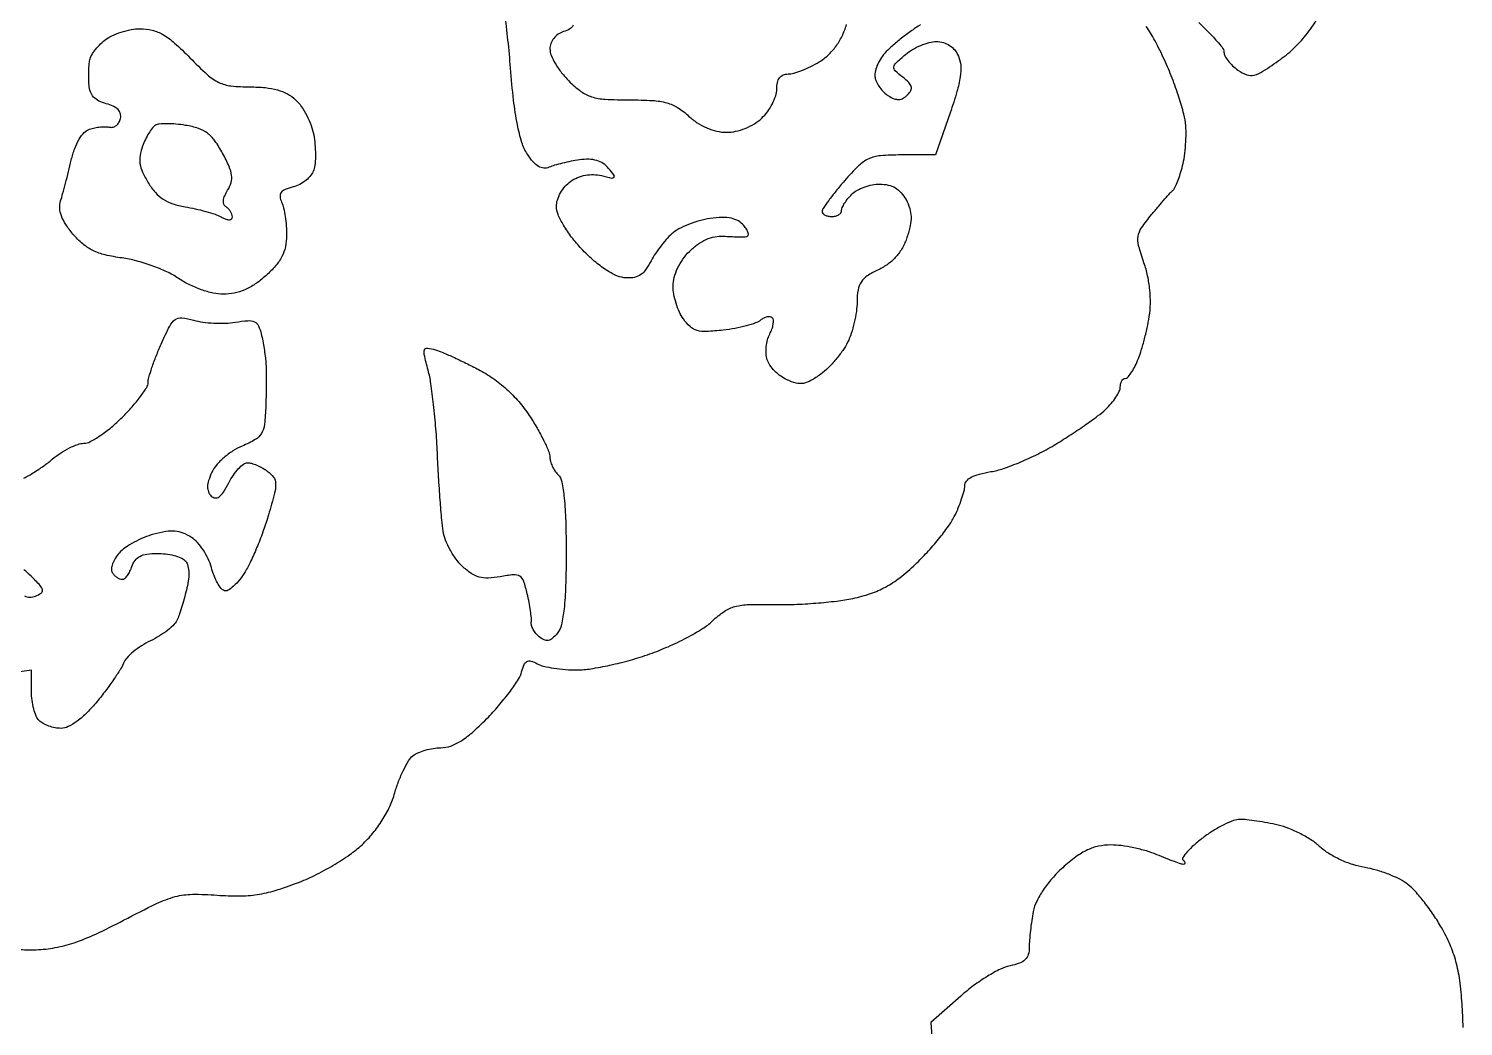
# Model space of a CAD drawing. Extents: x 0 to 102, y 0 to 135.
# Drawn here: x 67.47 to 86.2, y 31.89 to 44.92 of the extents above; entities that cross this region are included whole.
import ezdxf

# ---------------------------------------------------------------- set-up
doc = ezdxf.new("R2010")
doc.units = 0
doc.header["$MEASUREMENT"] = 0

msp = doc.modelspace()

# ---------------------------------------------------------------- linework, layer by layer
for points in [[(67.368631, 32.897348, 0.025599), (67.571353, 32.894774, 0.036553), (67.821606, 32.922808, 0.03525), (68.068254, 32.98713, 0.027796), (68.349765, 33.099946, 0.011854), (68.713453, 33.280333, -0.008517), (69.144491, 33.497721, -0.047106), (69.38772, 33.588146, -0.062854), (69.611864, 33.618877, -0.022293), (69.935962, 33.607896, 0.020772), (70.222256, 33.597324, 0.036573), (70.458162, 33.615701, 0.035363), (70.694178, 33.668863, 0.018045), (70.981943, 33.766895, 0.024647), (71.206097, 33.865307, 0.017728), (71.446223, 33.996002, 0.017971), (71.666309, 34.137017, 0.036506), (71.82619, 34.265976, 0.032364), (71.967937, 34.416804, 0.031652), (72.090178, 34.585744, 0.032462), (72.187161, 34.764037, 0.03914), (72.253431, 34.942776, -0.021867), (72.304011, 35.095133, -0.022678), (72.367172, 35.240608, -0.023112), (72.433075, 35.360905, -0.08457), (72.489941, 35.42625, -0.068205), (72.556183, 35.466838, -0.032687), (72.650125, 35.500936, -0.031654), (72.754491, 35.524224, -0.039083), (72.853821, 35.532, 0.087744), (72.984714, 35.555148, 0.056083), (73.123344, 35.6242, 0.040746), (73.281562, 35.745889, 0.01694), (73.475035, 35.93385, 0.015617), (73.626539, 36.101537, 0.017235), (73.76217, 36.273072, 0.016849), (73.86742, 36.426625, 0.079474), (73.909727, 36.524347, -0.036366), (73.941252, 36.618637, -0.175596), (73.978877, 36.659595, -0.197792), (74.031053, 36.664283, -0.04765), (74.112782, 36.630097, 0.064328), (74.196684, 36.598236, 0.019928), (74.329428, 36.572075, 0.019564), (74.481643, 36.554398, 0.020348), (74.632788, 36.548984, 0.038277), (74.813087, 36.563694, 0.014407), (75.062089, 36.610739, 0.014173), (75.331308, 36.677732, 0.016748), (75.581528, 36.756707, 0.019129), (75.822293, 36.852166, 0.017367), (76.063098, 36.968623, 0.017686), (76.271172, 37.087912, 0.052062), (76.401353, 37.188937, -0.041037), (76.554079, 37.312935, -0.085867), (76.69287, 37.376354, -0.058509), (76.876997, 37.40238, -0.011332), (77.213626, 37.402674, 0.014609), (77.466559, 37.404552, 0.010274), (77.750691, 37.420819, 0.010379), (78.022176, 37.447646, 0.021327), (78.232978, 37.482076, 0.030503), (78.465148, 37.545216, 0.043381), (78.660881, 37.631041, 0.041059), (78.846574, 37.753235, 0.023817), (79.048931, 37.927767, 0.017334), (79.201569, 38.083052, 0.014697), (79.352023, 38.257123, 0.014947), (79.479742, 38.423926, 0.03969), (79.557403, 38.552249, 0.017219), (79.609383, 38.665451, 0.017349), (79.65331, 38.781682, 0.01744), (79.684454, 38.885382, 0.06431), (79.6932, 38.953099, -0.178813), (79.715386, 39.013152, -0.091916), (79.778617, 39.064254, -0.059696), (79.884027, 39.106007, -0.024837), (80.034028, 39.137701, 0.042755), (80.198363, 39.178618, 0.016761), (80.416919, 39.261631, 0.016446), (80.648573, 39.367706, 0.019702), (80.858878, 39.483059, 0.008522), (81.058146, 39.607475, 0.008084), (81.256634, 39.740762, 0.008062), (81.428352, 39.8643, 0.028028), (81.53325, 39.951906, 0.028607), (81.606101, 40.028287, 0.030992), (81.667685, 40.110555, 0.032598), (81.710993, 40.186998, 0.113047), (81.7236, 40.242047, -0.055069), (81.72834, 40.28495, -0.074678), (81.742385, 40.321255, -0.094168), (81.76315, 40.34561, -0.170891), (81.787548, 40.3542, 0.212644), (81.818174, 40.367842, 0.030955), (81.861582, 40.422541, 0.030525), (81.907471, 40.497743, 0.021792), (81.949779, 40.58685, 0.024326), (81.991326, 40.700292, 0.011038), (82.03509, 40.852285, 0.0109), (82.074285, 41.014932, 0.014686), (82.102183, 41.163757, 0.034718), (82.116772, 41.331933, 0.028801), (82.109502, 41.511493, 0.028291), (82.081273, 41.6926, 0.03016), (82.03316, 41.865445, -0.016716), (81.963606, 42.091603, -0.105885), (81.957152, 42.211125, -0.112921), (82.000587, 42.319269, -0.020163), (82.132696, 42.494088, -0.003459), (82.221759, 42.601044, -0.00445), (82.305177, 42.698057, -0.00343), (82.376291, 42.778172, -0.038285), (82.407163, 42.8076, 0.10833), (82.431297, 42.838059, 0.015014), (82.464704, 42.912028, 0.016617), (82.499204, 43.003423, 0.013391), (82.530327, 43.1037, 0.029968), (82.556112, 43.222208, 0.016368), (82.574162, 43.369926, 0.016261), (82.582724, 43.52174, 0.024826), (82.579318, 43.6536, 0.045728), (82.55384, 43.804873, 0.013873), (82.48815, 44.028265, 0.013769), (82.400241, 44.275771, 0.014592), (82.300396, 44.513255, 0.015158), (82.175927, 44.766072, 0.033268), (82.062496, 44.949305, 0.044126)], [(79.118106, 44.974382, 0.014632), (78.986796, 44.88544, 0.011871), (78.851236, 44.782736, 0.012047), (78.730743, 44.682027, 0.030249), (78.649435, 44.601468, 0.045493), (78.592067, 44.524196, 0.042339), (78.548028, 44.435991, 0.045134), (78.522667, 44.350454, 0.098362), (78.522535, 44.282312, 0.069325), (78.544063, 44.219986, 0.04077), (78.585515, 44.152754, 0.039959), (78.638943, 44.091079, 0.053814), (78.696821, 44.045269, 0.046666), (78.771215, 44.007598, 0.106054), (78.83307, 43.997353, 0.118407), (78.889305, 44.013699, 0.066798), (78.946075, 44.057035, 0.073634), (78.988903, 44.114751, 0.189798), (78.99482, 44.165416, 0.133757), (78.964006, 44.218638, 0.03051), (78.884953, 44.287839, -0.023203), (78.786127, 44.371833, -0.23882), (78.768257, 44.420623, -0.177234), (78.794614, 44.472695, -0.012174), (78.920022, 44.584256, -0.043279), (79.011456, 44.649006, -0.033233), (79.120984, 44.703714, -0.0341), (79.231158, 44.741282, -0.065205), (79.323686, 44.7534, -0.068445), (79.415595, 44.740759, -0.078014), (79.496292, 44.703841, -0.077384), (79.562291, 44.64367, -0.065926), (79.611214, 44.56305, -0.087252), (79.64076, 44.442164, -0.052728), (79.634892, 44.294462, -0.035538), (79.592051, 44.099326, -0.012083), (79.503068, 43.8228), (79.311334, 43.2729), (78.863631, 43.2729, 0.02003), (78.593703, 43.262083, 0.087203), (78.43941, 43.222015, 0.087422), (78.308215, 43.131788, 0.020187), (78.123964, 42.935425, 0.008777), (78.012113, 42.801456, 0.012448), (77.917764, 42.678173, 0.008553), (77.84407, 42.573005, 0.149629), (77.832, 42.533575, 0.188826), (77.841626, 42.508994, 0.088939), (77.869277, 42.48811, 0.068756), (77.910336, 42.473947, 0.048756), (77.9589, 42.4692, 0.06001), (78.007429, 42.475046, 0.078801), (78.048523, 42.492276, 0.097), (78.076042, 42.517794, 0.158739), (78.0858, 42.547757, -0.110284), (78.094517, 42.586797, -0.03046), (78.124852, 42.64229, -0.029203), (78.167861, 42.702591, -0.02687), (78.218743, 42.759257, -0.070587), (78.286554, 42.810217, -0.038884), (78.381213, 42.853148, -0.037861), (78.486007, 42.882419, -0.049212), (78.585147, 42.8922, -0.0561), (78.695702, 42.879757, -0.077839), (78.788159, 42.842879, -0.078427), (78.864417, 42.779757, -0.057924), (78.927016, 42.68964, -0.047242), (78.974785, 42.575697, -0.069337), (78.992509, 42.468668, -0.059848), (78.981307, 42.349706, -0.026339), (78.939662, 42.196922, -0.046958), (78.880228, 42.061152, -0.054346), (78.798814, 41.94591, -0.054224), (78.69431, 41.850715, -0.046409), (78.566371, 41.77442, 0.032849), (78.420422, 41.692658, 0.101684), (78.340448, 41.613702, 0.107597), (78.30056, 41.512298, 0.039265), (78.287868, 41.357687, -0.034424), (78.278692, 41.230885, -0.021541), (78.251433, 41.08452, -0.021592), (78.211925, 40.94198, -0.036399), (78.165198, 40.827108, -0.038079), (78.101956, 40.720451, -0.022539), (78.011626, 40.603195, -0.022473), (77.910328, 40.493674, -0.035608), (77.813294, 40.410565, -0.027982), (77.684372, 40.325893, -0.088336), (77.587592, 40.29068, -0.103435), (77.493447, 40.293825, -0.047034), (77.376482, 40.33435, -0.051147), (77.293409, 40.382994, -0.040462), (77.214608, 40.451112, -0.041761), (77.151312, 40.52724, -0.07585), (77.115551, 40.599647, -0.061087), (77.101054, 40.67698, -0.039823), (77.102538, 40.767904, -0.039727), (77.118463, 40.857801, -0.059232), (77.147537, 40.932081, 0.036579), (77.176698, 40.997686, 0.047357), (77.193016, 41.061457, 0.055423), (77.195415, 41.114582, 0.181916), (77.181157, 41.146043, 0.163891), (77.15338, 41.159822, 0.08448), (77.114153, 41.158529, 0.069088), (77.069751, 41.142849, 0.053878), (77.027048, 41.114561, -0.08994), (76.964235, 41.079151, -0.018507), (76.842132, 41.041792, -0.018912), (76.69505, 41.008578, -0.016802), (76.539966, 40.985033, -0.017472), (76.323357, 40.967203, -0.080449), (76.198649, 40.981401, -0.115965), (76.108235, 41.031362, -0.056077), (76.020252, 41.131062, -0.047761), (75.968883, 41.22171, -0.029521), (75.925578, 41.336382, -0.029462), (75.895938, 41.455866, -0.046095), (75.8862, 41.561269, -0.065873), (75.900948, 41.67273, -0.044573), (75.945216, 41.793181, -0.042384), (76.013486, 41.910774, -0.043698), (76.09999, 42.013881, -0.040645), (76.206029, 42.103952, -0.050608), (76.318074, 42.168369, -0.055042), (76.432115, 42.204984, -0.066638), (76.54414, 42.212571, 0.005391), (76.637746, 42.207448, 0.005931), (76.728513, 42.20454, 0.005555), (76.806086, 42.203837, 0.029711), (76.848309, 42.206436, 0.291829), (76.866548, 42.22145, 0.145049), (76.86736, 42.252621, 0.073752), (76.847524, 42.298354, 0.034071), (76.809519, 42.351073, 0.08849), (76.738222, 42.411315, 0.080014), (76.647993, 42.445829, 0.059638), (76.529294, 42.456124, 0.025184), (76.369594, 42.442843, 0.034177), (76.23171, 42.414654, 0.02741), (76.088102, 42.366299, 0.028184), (75.959826, 42.306542, 0.06089), (75.870972, 42.243919, 0.029699), (75.797064, 42.168586, 0.016798), (75.716331, 42.069337, 0.016724), (75.641388, 41.963433, 0.026293), (75.585076, 41.867284, -0.043957), (75.517872, 41.761299, -0.098591), (75.446629, 41.698652, -0.104847), (75.359794, 41.670279, -0.054105), (75.244993, 41.67042, -0.087631), (75.131791, 41.703481, -0.034614), (74.991174, 41.785525, -0.031049), (74.839782, 41.902887, -0.024704), (74.691456, 42.04698, -0.024104), (74.561893, 42.200094, -0.029357), (74.456586, 42.355555, -0.031824), (74.38463, 42.496144, -0.102717), (74.3634, 42.598397, -0.078421), (74.376958, 42.68431, -0.049693), (74.417671, 42.777383, -0.048642), (74.477464, 42.863142, -0.063514), (74.548152, 42.927411, -0.054154), (74.639945, 42.977893, -0.052352), (74.741478, 43.008192, -0.052477), (74.846854, 43.016696, -0.054965), (74.950002, 43.002775, 0.007431), (75.083864, 42.971559, 0.254299), (75.114054, 42.980364, 0.373829), (75.115976, 43.006488, 0.011822), (75.044903, 43.097003, 0.073376), (74.974513, 43.160634, 0.076033), (74.889565, 43.200288, 0.066482), (74.787039, 43.216015, 0.04018), (74.664203, 43.208527, 0.013207), (74.555294, 43.1901, 0.011349), (74.441822, 43.165116, 0.011496), (74.339828, 43.13772, 0.031986), (74.270164, 43.112342, -0.123288), (74.200308, 43.100498, -0.115132), (74.131123, 43.122403, -0.080597), (74.060186, 43.181757, -0.033307), (73.984545, 43.281958, -0.071151), (73.912378, 43.436057, -0.025715), (73.853714, 43.671197, -0.019897), (73.804802, 43.987784, -0.008912), (73.764556, 44.407157, 0.006552), (73.731287, 44.771917, 0.007049), (73.689151, 45.126873, 0.00671)], [(74.582655, 44.96567, -0.148241), (74.539161, 44.91945, -0.053577), (74.455734, 44.882755, 0.075791), (74.38587, 44.84826, 0.074388), (74.328948, 44.79433, 0.076738), (74.291663, 44.727783, 0.089619), (74.2788, 44.656591, 0.100783), (74.295542, 44.574374, 0.033309), (74.351442, 44.463882, 0.031606), (74.431454, 44.346464, 0.031023), (74.526092, 44.239292, 0.036052), (74.68371, 44.102901, 0.084796), (74.821839, 44.032377, 0.062646), (75.000106, 44.000352, 0.013157), (75.317439, 43.992, -0.013673), (75.61983, 43.983729, -0.053206), (75.804382, 43.953756, -0.074371), (75.945527, 43.891438, -0.045821), (76.089705, 43.7805, 0.042149), (76.202694, 43.692235, 0.043505), (76.327734, 43.625226, 0.045336), (76.45713, 43.583149, 0.056004), (76.583056, 43.569, 0.053671), (76.702924, 43.581904, 0.04133), (76.828804, 43.620442, 0.041224), (76.947014, 43.679319, 0.052469), (77.043997, 43.752947, 0.046799), (77.118928, 43.837852, 0.038647), (77.182283, 43.940656, 0.040183), (77.225748, 44.044993, 0.078761), (77.2398, 44.133647, -0.052804), (77.248924, 44.219801, -0.108747), (77.276899, 44.281176, -0.132611), (77.323631, 44.317656, -0.099574), (77.38785, 44.330716, 0.06993), (77.462119, 44.341316, 0.022251), (77.568233, 44.377177, 0.021723), (77.68433, 44.428166, 0.022588), (77.79402, 44.488438, 0.050766), (77.910984, 44.577179, 0.046971), (78.011082, 44.689838, 0.045233), (78.091591, 44.823494, 0.040363), (78.150373, 44.974571, 0.036258)], [(82.751019, 45.003335, -0.015178), (82.92188, 44.828927, -0.010982), (83.054379, 44.678709, -0.177027), (83.0772, 44.616274, 0.123481), (83.089732, 44.566303, 0.042199), (83.130721, 44.503161, 0.03889), (83.189679, 44.438315, 0.036058), (83.2594, 44.381576, 0.061462), (83.375688, 44.319812, 0.15414), (83.470494, 44.314155, 0.083838), (83.586285, 44.364971, 0.010491), (83.813124, 44.520767, 0.035669), (84.004139, 44.679742, 0.037996), (84.166291, 44.861145, 0.032858), (84.316904, 45.087176, 0.017584)], [(67.410896, 39.051087, 0.01544), (67.540132, 39.125837, 0.01523), (67.670981, 39.212639, 0.020835), (67.782856, 39.299079, -0.028888), (67.889959, 39.379113, -0.028395), (68.006173, 39.446771, -0.029609), (68.114621, 39.494066, -0.088238), (68.194091, 39.5082, 0.123013), (68.278119, 39.529191, 0.026097), (68.408409, 39.607605, 0.025833), (68.553707, 39.717058, 0.022037), (68.6952, 39.8466, 0.015863), (68.824785, 39.984679, 0.020501), (68.934195, 40.119713, 0.018714), (69.015053, 40.237262, 0.142226), (69.0336, 40.301146, -0.071085), (69.043157, 40.368027, -0.010941), (69.083654, 40.496328, -0.012027), (69.138756, 40.646501, -0.010186), (69.203995, 40.802498, -0.012052), (69.315602, 41.039213, -0.118422), (69.386196, 41.122953, -0.189848), (69.472961, 41.145979, -0.040889), (69.628301, 41.114883, 0.037269), (69.746503, 41.090331, 0.0208), (69.892983, 41.077304, 0.020653), (70.043023, 41.076433, 0.031355), (70.172788, 41.089216, -0.021199), (70.337215, 41.108789, -0.126424), (70.421575, 41.093837, -0.178263), (70.473178, 41.042813, -0.052073), (70.510388, 40.935635, -0.010358), (70.529343, 40.846444, -0.007025), (70.547388, 40.744163, -0.00708), (70.562036, 40.644847, -0.014048), (70.570311, 40.5657, -0.015275), (70.574451, 40.474838, -0.003968), (70.575482, 40.328493, -0.004032), (70.573988, 40.16161, -0.004106), (70.569804, 39.995785, -0.018068), (70.55307, 39.755634, -0.107222), (70.513796, 39.636855, -0.129849), (70.432188, 39.55619, -0.031399), (70.260489, 39.471431, 0.044115), (70.139913, 39.408051, 0.035223), (70.022299, 39.320017, 0.036372), (69.924475, 39.222141, 0.071343), (69.865164, 39.129601, 0.028816), (69.823707, 39.022687, 0.072246), (69.809748, 38.940406, 0.100376), (69.821446, 38.87473, 0.10262), (69.857776, 38.819384, 0.169585), (69.908282, 38.795023, 0.191727), (69.95997, 38.809073, 0.090321), (70.017015, 38.870752, 0.022249), (70.086073, 38.990879, -0.030192), (70.146214, 39.091754, -0.037684), (70.214204, 39.176991, -0.041291), (70.280045, 39.237063, -0.165764), (70.330903, 39.2544, -0.072362), (70.383027, 39.246817, -0.028162), (70.451741, 39.222103, -0.027162), (70.524282, 39.186535, -0.030306), (70.589822, 39.144453, -0.075422), (70.669583, 39.065243, -0.153805), (70.698149, 38.982679, -0.070522), (70.683931, 38.85733, -0.007487), (70.605742, 38.573403, -0.015151), (70.541725, 38.376274, -0.01166), (70.46042, 38.165159, -0.011825), (70.375074, 37.971234, -0.027367), (70.299819, 37.831144, -0.029137), (70.226891, 37.72589, -0.041288), (70.149532, 37.642303, -0.047675), (70.078617, 37.58881, -0.221715), (70.029006, 37.583098, -0.148195), (69.986101, 37.613469, -0.037578), (69.938395, 37.685429, -0.034992), (69.893994, 37.779658, -0.02922), (69.860032, 37.884964, 0.047464), (69.819317, 37.997058, 0.035442), (69.754616, 38.111617, 0.036226), (69.677369, 38.211686, 0.065328), (69.598964, 38.279147, 0.050647), (69.489951, 38.335739, 0.073139), (69.384414, 38.360629, 0.06214), (69.263879, 38.355982, 0.026693), (69.106352, 38.321412, 0.03248), (68.980196, 38.277588, 0.025716), (68.850201, 38.214682, 0.026376), (68.735293, 38.143461, 0.056971), (68.657295, 38.074856, 0.043278), (68.604819, 38.005692, 0.053348), (68.569188, 37.933042, 0.062738), (68.554309, 37.867749, 0.164541), (68.565005, 37.821531, 0.053659), (68.591747, 37.787131, 0.048978), (68.625969, 37.758017, 0.052218), (68.662139, 37.738131, 0.099919), (68.694492, 37.7316, 0.177548), (68.726638, 37.743386, 0.055496), (68.762463, 37.781302, 0.047565), (68.796106, 37.836039, 0.037198), (68.8221, 37.9008, -0.087128), (68.863052, 37.979241, -0.110082), (68.925666, 38.031611, -0.084928), (69.017742, 38.060885, -0.034607), (69.149281, 38.07, -0.030128), (69.26066, 38.063283, -0.031124), (69.369197, 38.043229, -0.032759), (69.460378, 38.013978, -0.102728), (69.513896, 37.978864, -0.122012), (69.547376, 37.923337, -0.056488), (69.563136, 37.839994, -0.046606), (69.561158, 37.736473, -0.030876), (69.540567, 37.619314, -0.00751), (69.511589, 37.506173, -0.006472), (69.477826, 37.388176, -0.006528), (69.444413, 37.281932, -0.018704), (69.417506, 37.209384, -0.096429), (69.375196, 37.145478, -0.030296), (69.289573, 37.068367, -0.028999), (69.18135, 36.991988, -0.028392), (69.064269, 36.928051, 0.030999), (68.947207, 36.863331, 0.03099), (68.839033, 36.784628, 0.032575), (68.753741, 36.704198, 0.096093), (68.711262, 36.636141, -0.048405), (68.671157, 36.555828, -0.010516), (68.586042, 36.42617, -0.010869), (68.480692, 36.279743, -0.010216), (68.366937, 36.134924, -0.024448), (68.236627, 35.990816, -0.036863), (68.108638, 35.880123, -0.043603), (67.991857, 35.808167, -0.116793), (67.897407, 35.7858, -0.047962), (67.819675, 35.793274, -0.037618), (67.737941, 35.815622, -0.03876), (67.664461, 35.848399, -0.072209), (67.61232, 35.88732, -0.096898), (67.573253, 35.94539, -0.034351), (67.540621, 36.040552, -0.032551), (67.518287, 36.152696, -0.032888), (67.5108, 36.266402), (67.5108, 36.543963), (67.145942, 36.493954, -0.018771)], [(67.420826, 37.514455, 0.104124), (67.490637, 37.499184, 0.09384), (67.563519, 37.512392, 0.059114), (67.638394, 37.551802, 0.305471), (67.654682, 37.593148, 0.132261), (67.62462, 37.650797, 0.010746), (67.505464, 37.774878, 0.037278), (67.411015, 37.856, 0.029191)], [(86.198899, 31.881543, 0.009015), (86.185087, 32.1903, 0.017877), (86.15498, 32.495013, 0.032346), (86.105473, 32.740627, 0.035823), (86.029008, 32.960145, 0.028872), (85.917061, 33.183545, 0.018481), (85.813485, 33.34904, 0.016036), (85.693172, 33.514662, 0.016328), (85.574475, 33.657612, 0.044695), (85.479027, 33.74758, 0.049833), (85.374292, 33.814259, 0.02351), (85.2278, 33.879737, 0.023026), (85.066649, 33.934446, 0.03004), (84.91476, 33.968599, -0.038893), (84.760157, 34.006246, -0.02888), (84.596493, 34.070546, -0.029398), (84.446563, 34.150685, -0.051104), (84.334495, 34.236194, 0.043715), (84.225413, 34.321998, 0.025119), (84.08089, 34.406466, 0.024943), (83.925981, 34.477288, 0.037754), (83.784595, 34.521561, 0.010076), (83.647107, 34.550555, 0.009166), (83.504164, 34.574998, 0.009217), (83.375553, 34.592152, 0.029044), (83.2887, 34.597028, 0.089596), (83.202807, 34.581336, 0.024789), (83.076492, 34.526589, 0.024195), (82.937142, 34.449203, 0.023203), (82.80389, 34.357706, 0.018268), (82.686822, 34.262136, 0.030878), (82.597076, 34.172836, 0.033061), (82.539686, 34.098897, 0.35919), (82.54304, 34.06396, -0.040586), (82.560938, 34.042894, -0.116962), (82.568182, 34.025286, -0.25245), (82.564242, 34.014045, -0.1869), (82.551732, 34.0092, -0.082662), (82.521377, 34.014253, -0.004533), (82.42998, 34.046477, -0.006933), (82.321647, 34.087488, -0.005004), (82.201949, 34.1361, 0.028525), (82.063927, 34.184729, 0.018515), (81.899745, 34.225723, 0.018625), (81.735927, 34.253913, 0.033305), (81.599661, 34.263, 0.051704), (81.43991, 34.246436, 0.059025), (81.29433, 34.197457, 0.049433), (81.144982, 34.107682, 0.023676), (80.971848, 33.965552, 0.029004), (80.833675, 33.825345, 0.032152), (80.717702, 33.674619, 0.034961), (80.632525, 33.526421, 0.063972), (80.588225, 33.394502, 0.011936), (80.567538, 33.275652, 0.009102), (80.550381, 33.144689, 0.009218), (80.538796, 33.021317, 0.021291), (80.535761, 32.928283, -0.07162), (80.522984, 32.83281, -0.132149), (80.483079, 32.766057, -0.10655), (80.408103, 32.719372, -0.036823), (80.284507, 32.685031, 0.066734), (80.160849, 32.642584, 0.021463), (79.990912, 32.548228, 0.020979), (79.808755, 32.425807, 0.022031), (79.640557, 32.290421), (79.24978, 31.946446), (79.290376, 31.379064, 0.017571)]]:
    msp.add_lwpolyline(points, format="xyb")
for points in [[(68.931006, 44.920719, -0.063264), (69.087449, 44.901919, -0.070866), (69.22784, 44.844629, -0.050924), (69.37971, 44.733734, -0.016798), (69.57911, 44.5419, 0.015278), (69.806129, 44.322163, 0.071821), (69.956072, 44.220646, 0.085925), (70.115576, 44.174724, 0.027231), (70.363702, 44.1612, -0.023304), (70.566082, 44.151762, -0.045773), (70.72439, 44.122189, -0.056095), (70.851874, 44.070049, -0.06251), (70.959552, 43.992334, -0.055807), (71.032952, 43.906813, -0.030713), (71.103494, 43.788156, -0.030224), (71.161014, 43.657438, -0.04219), (71.195039, 43.534389, -0.0247), (71.21188, 43.411377, -0.021197), (71.217664, 43.280835, -0.021737), (71.212708, 43.161719, -0.055629), (71.195904, 43.077165, -0.090492), (71.159635, 43.008811, -0.0532), (71.094716, 42.942477, -0.050903), (71.013019, 42.887993, -0.060208), (70.926376, 42.854768, 0.033016), (70.821998, 42.821113, 0.137778), (70.769991, 42.781433, 0.194521), (70.755988, 42.728996, 0.07724), (70.776774, 42.656008, -0.052411), (70.802253, 42.580863, -0.018681), (70.823103, 42.469335, -0.018299), (70.837017, 42.344333, -0.020574), (70.841023, 42.223451, -0.049037), (70.825053, 42.07337, -0.067769), (70.780024, 41.945807, -0.060717), (70.698136, 41.825067, -0.031096), (70.569322, 41.694701, -0.033486), (70.432785, 41.588238, -0.046122), (70.296589, 41.513277, -0.050135), (70.158652, 41.468974, -0.052697), (70.016971, 41.454, -0.054836), (69.884299, 41.468594, -0.030124), (69.72706, 41.513699, -0.029153), (69.567505, 41.580758, -0.035032), (69.426773, 41.662498, 0.040388), (69.278494, 41.746513, 0.021959), (69.084788, 41.826331, 0.021745), (68.879374, 41.890652, 0.032034), (68.694009, 41.927443, -0.025003), (68.473049, 41.968081, -0.055588), (68.312119, 42.025539, -0.06303), (68.180487, 42.111761, -0.0414), (68.052609, 42.240444, -0.028906), (67.958462, 42.366444, -0.057014), (67.901946, 42.477699, -0.072788), (67.880332, 42.57872, -0.091922), (67.891549, 42.673448, 0.008631), (67.918258, 42.764974, 0.002725), (67.955043, 42.902574, 0.00272), (67.994407, 43.056519, 0.003017), (68.030726, 43.205667, -0.029191), (68.076015, 43.356773, -0.045874), (68.133854, 43.479236, -0.056326), (68.199712, 43.566688, -0.127044), (68.269484, 43.610438, -0.029704), (68.336623, 43.627434, -0.023591), (68.410686, 43.637975, -0.024163), (68.480477, 43.64118, -0.053545), (68.533365, 43.63537, 0.125056), (68.577461, 43.6368, 0.100697), (68.619621, 43.658854, 0.09023), (68.653386, 43.698284, 0.077914), (68.673258, 43.749116, 0.121569), (68.671703, 43.811813, 0.125925), (68.64107, 43.865655, 0.094439), (68.579584, 43.909056, 0.045141), (68.487932, 43.941078, -0.054681), (68.392057, 43.976637, -0.089618), (68.322952, 44.02843, -0.097827), (68.280236, 44.097506, -0.076585), (68.262176, 44.183962, -0.010325), (68.259532, 44.265513, -0.007955), (68.259902, 44.354535, -0.008054), (68.262913, 44.437747, -0.018979), (68.268509, 44.4996, -0.092075), (68.28749, 44.558489, -0.034412), (68.334115, 44.63216, -0.03267), (68.397255, 44.707373, -0.033976), (68.468882, 44.772669, -0.058097), (68.559449, 44.828847, -0.032287), (68.680538, 44.876453, -0.031753), (68.811046, 44.909299, -0.044104)], [(69.523688, 43.659616, 0.018434), (69.397539, 43.675291, 0.022006), (69.277834, 43.680411, 0.021438), (69.178036, 43.676005, 0.117177), (69.12713, 43.659119, 0.092095), (69.08969, 43.625121, 0.024676), (69.044061, 43.558503, 0.024136), (68.99883, 43.476282, 0.022842), (68.960817, 43.388582, 0.049982), (68.928166, 43.267519, 0.079936), (68.927735, 43.160666, 0.069044), (68.961647, 43.048408, 0.028792), (69.036089, 42.908444, 0.043672), (69.128915, 42.782108, 0.068316), (69.230762, 42.69396, 0.066212), (69.354993, 42.63475, 0.038408), (69.516015, 42.596068, -0.015155), (69.649879, 42.570423, -0.013746), (69.786412, 42.535984, -0.013913), (69.906865, 42.498406, -0.042228), (69.98535, 42.463861, 0.030888), (70.048158, 42.434501, 0.093526), (70.09432, 42.42567, 0.193682), (70.12195, 42.43671, 0.204805), (70.1334, 42.46349, 0.087476), (70.127316, 42.498, 0.05334), (70.109058, 42.535264, 0.051411), (70.082231, 42.569481, 0.062477), (70.050532, 42.595029, -0.166559), (70.02339, 42.628108, -0.113947), (70.01703, 42.676709, -0.077839), (70.033165, 42.739337, -0.037701), (70.071674, 42.81279, 0.068236), (70.116703, 42.913085, 0.105473), (70.123847, 43.007457, 0.071574), (70.091415, 43.121307, 0.018203), (70.006492, 43.294093, 0.03127), (69.906019, 43.455877, 0.076277), (69.808548, 43.556293, 0.081846), (69.689877, 43.618784, 0.040242)], [(72.785361, 40.72842, -0.027937), (72.881248, 40.693531, -0.007171), (73.031954, 40.62638, -0.00728), (73.201959, 40.544662, -0.007339), (73.369056, 40.45824, -0.033234), (73.557594, 40.340449, -0.03137), (73.732738, 40.196603, -0.031112), (73.889884, 40.030695, -0.0314), (74.024706, 39.847058, -0.013032), (74.121995, 39.686383, -0.015911), (74.20416, 39.53106, -0.014485), (74.264672, 39.397636, -0.099531), (74.2788, 39.327363, 0.069115), (74.286448, 39.272299, 0.038987), (74.309864, 39.208931, 0.038079), (74.344072, 39.14749, 0.050403), (74.38455, 39.097928, -0.150439), (74.432927, 39.006558, -0.021226), (74.464253, 38.793309, -0.018519), (74.484228, 38.492814, -0.007336), (74.4903, 38.078954, -0.007144), (74.484103, 37.645273, -0.020482), (74.463174, 37.344759, -0.027617), (74.428371, 37.136667, -0.118371), (74.373325, 37.024603, -0.040824), (74.309968, 36.959761, -0.13294), (74.256389, 36.933812, -0.15698), (74.202549, 36.940561, -0.064236), (74.139558, 36.980443, -0.048194), (74.095799, 37.024522, -0.046569), (74.060718, 37.076648, -0.05028), (74.038803, 37.12865, -0.107648), (74.035172, 37.171836, 0.05638), (74.036128, 37.22508, 0.011197), (74.024981, 37.319841, 0.011723), (74.006847, 37.430158, 0.010672), (73.983058, 37.543033, 0.024216), (73.936196, 37.707558, 0.172841), (73.885703, 37.771527, 0.166011), (73.805027, 37.790525, 0.021927), (73.628638, 37.76538, -0.034623), (73.472516, 37.747152, -0.080148), (73.355602, 37.760414, -0.082369), (73.250748, 37.809428, -0.038156), (73.133264, 37.904027, -0.047708), (73.051493, 37.997023, -0.031788), (72.975783, 38.117149, -0.031988), (72.916712, 38.244317, -0.052862), (72.885696, 38.35848, -0.017693), (72.867306, 38.505704, -0.003632), (72.845949, 38.766769, -0.003818), (72.825645, 39.070628, -0.003582), (72.809499, 39.3813, 0.008341), (72.790122, 39.696299, 0.008133), (72.760127, 40.01314, 0.008061), (72.724776, 40.29049, 0.029918), (72.68931, 40.463045, -0.007351), (72.637841, 40.666455, -0.146128), (72.641465, 40.729879, -0.356029), (72.678668, 40.752152, -0.037138)]]:
    msp.add_lwpolyline(points, format="xyb", close=True)

doc.saveas('drawing.dxf')
